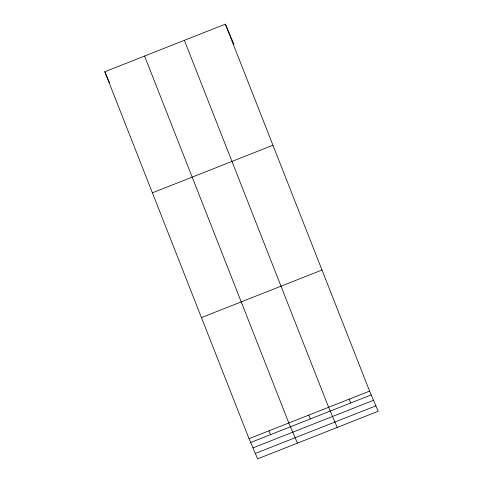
<?xml version="1.0" encoding="UTF-8"?>
<svg xmlns="http://www.w3.org/2000/svg" width="483" height="483" viewBox="0 0 483 483"><rect width="100%" height="100%" fill="white"/><g stroke="black" fill="none" stroke-linecap="round" stroke-linejoin="round"><path stroke-width="0.72" d="M225.356 24.15L369.598 391.097L378.201 411.268L257.644 458.85L249.047 438.685L104.799 71.732L225.356 24.15L233.953 44.315M152.399 192.826L272.955 145.244M201.441 317.591L321.998 270.009M249.047 438.685L369.598 391.097M250.671 442.488L371.222 394.907M252.971 447.892L373.522 400.304M255.344 453.452L375.895 405.865M349.106 399.187L350.73 402.997M337.212 427.443L328.609 407.278L184.367 40.331M308.715 415.132L310.34 418.936M297.431 443.146L288.828 422.981L144.586 56.034M268.934 430.83L270.558 434.64M104.799 71.732L108.44 80.263M108.729 80.939L109.52 82.792"/></g></svg>
